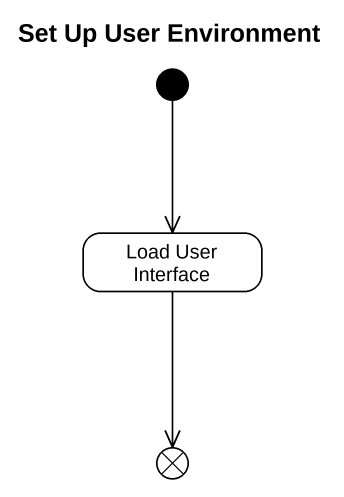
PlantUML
@startuml
title Set Up User Environment
hide empty description
state "Load User Interface" as Load_User_Interface
state flowfinal1 <<end>>
[*] --> Load_User_Interface
Load_User_Interface --> flowfinal1
@enduml
